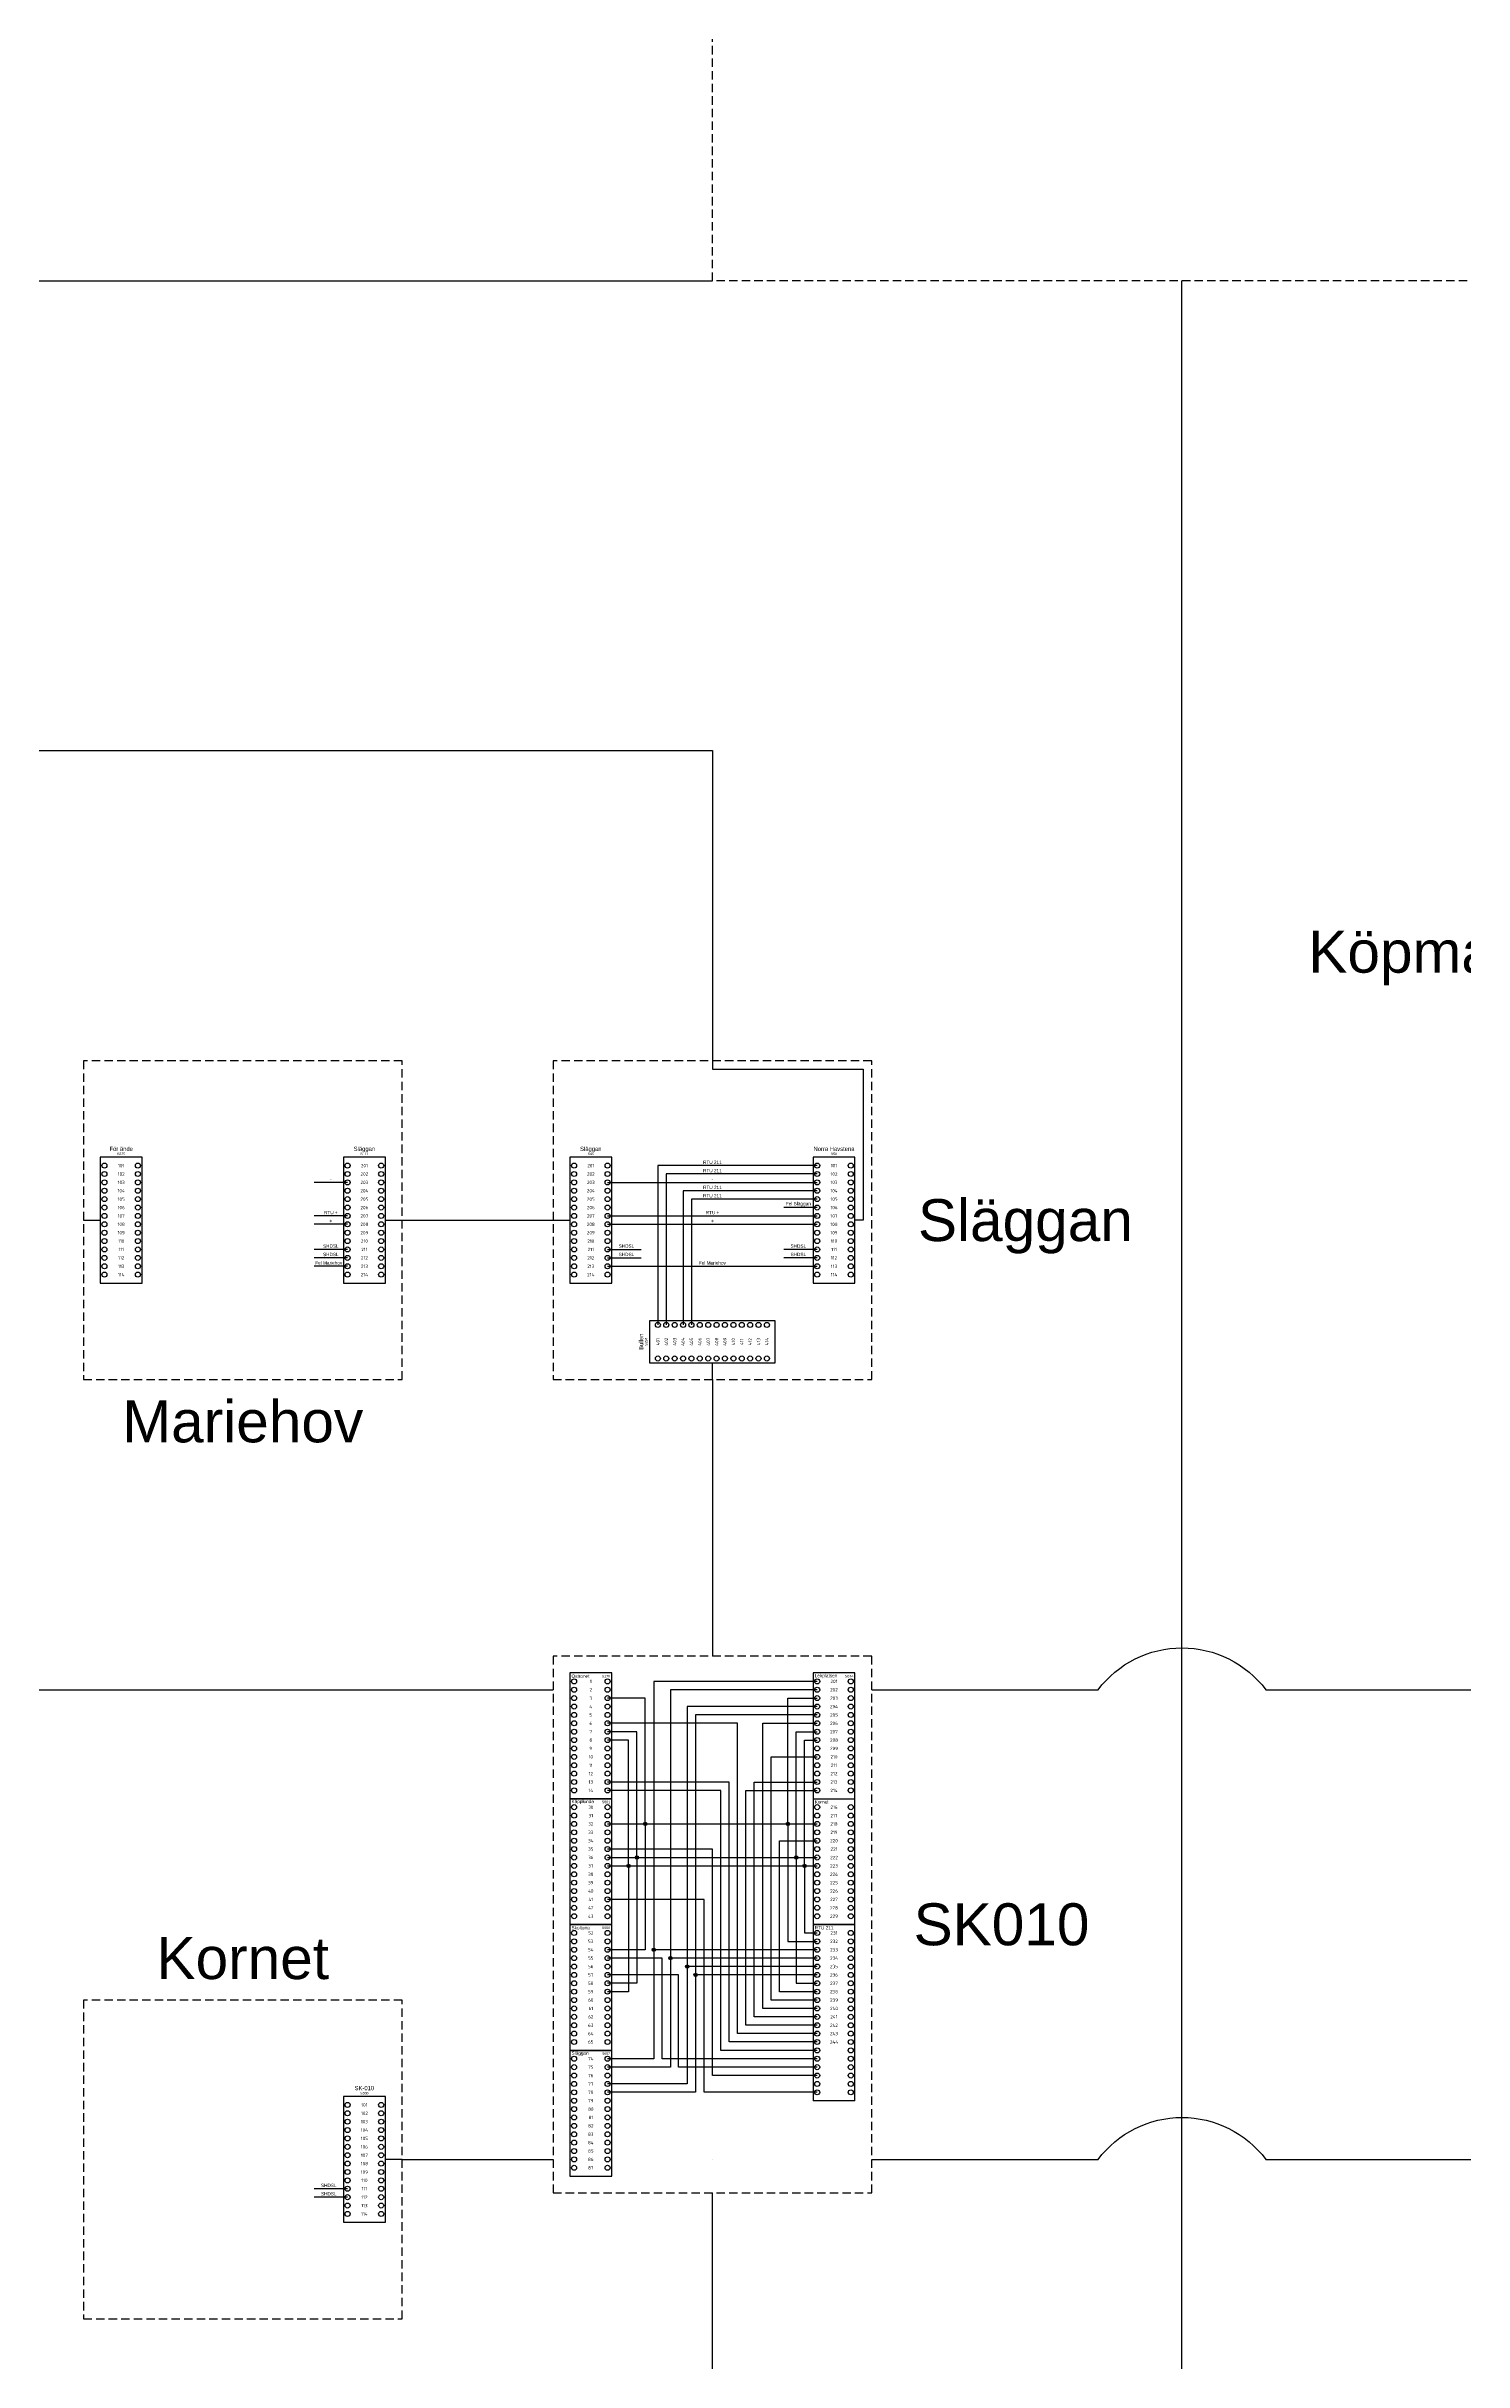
# Model space of a CAD drawing. Header units: millimetres. Extents: x -2095 to 4, y -833 to 1125.
# Drawn here: x -1645.2 to -1476.1, y 177.9 to 454 of the extents above; entities that cross this region are included whole.
import ezdxf
from ezdxf.enums import TextEntityAlignment as Align

# ---------------------------------------------------------------- set-up
doc = ezdxf.new("R2010")
doc.units = ezdxf.units.MM
doc.header["$MEASUREMENT"] = 0
doc.linetypes.add('DASHEDX2', pattern=[1.5, 1, -0.5])
for name, color, linetype in [('FEL', 1, 'Continuous'), ('Infotext', 7, 'Continuous'), ('Linje', 7, 'Continuous'), ('MINUS', 7, 'Continuous'), ('Plint', 7, 'Continuous'), ('PLUS', 7, 'Continuous'), ('RTU+', 7, 'Continuous'), ('RTU211', 5, 'Continuous'), ('SENEA', 3, 'Continuous'), ('Station', 7, 'DASHEDX2')]:
    doc.layers.add(name, color=color, linetype=linetype)
doc.styles.add('plintnummer', font='iso.shx')
doc.styles.get("Standard").update_dxf_attribs({"font": 'arial.ttf'})

# ---------------------------------------------------------------- blocks, each defined once
blk = doc.blocks.new('fstn')
blk.add_lwpolyline([(0, 168), (168, 168), (168, 0), (0, 0)], close=True)
blk.add_attdef('FÖRDELNINGSSTATION', text='', height=20).set_placement((84, 84), align=Align.MIDDLE_CENTER)
blk = doc.blocks.new('stn4')
blk.add_lwpolyline([(-19, -19), (19, -19), (19, 19), (-19, 19)], close=True)
blk.add_attdef('STATIONSNAMN', text='', height=5).set_placement((0, -24), align=Align.MIDDLE_CENTER)
blk = doc.blocks.new('bygel')
h = blk.add_hatch(color=256)
h.dxf.hatch_style = 1
h.paths.add_polyline_path([(0.2, 0, 1), (-0.2, 0, 1)])
blk.add_circle((0, 0), 0.2)
blk = doc.blocks.new('*U5')
for p, q in [((5, 15), (0, 15)), ((0, 15), (0, 0)), ((5, 0), (5, 15)), ((0, 0), (5, 0))]:
    blk.add_line(p, q)
for centre in [(0.5, 14), (4.5, 14), (0.5, 13), (0.5, 12), (0.5, 11), (4.5, 13), (4.5, 12), (4.5, 11), (0.5, 10), (0.5, 9), (0.5, 8), (4.5, 10), (4.5, 9), (4.5, 8), (0.5, 7), (0.5, 6), (4.5, 7), (4.5, 6), (0.5, 5), (0.5, 4), (0.5, 3), (4.5, 5), (4.5, 4), (4.5, 3), (0.5, 2), (0.5, 1), (4.5, 2), (4.5, 1)]:
    blk.add_circle(centre, 0.3)
at = {"lineweight": 5, "char_height": 0.4, "attachment_point": 5, "style": 'plintnummer'}
for s, insert in [('201', (2.5, 14)), ('204', (2.5, 11)), ('203', (2.5, 12)), ('202', (2.5, 13)), ('205', (2.5, 10)), ('206', (2.5, 9)), ('208', (2.5, 7)), ('207', (2.5, 8)), ('209', (2.5, 6)), ('210', (2.5, 5)), ('212', (2.5, 3)), ('211', (2.5, 4)), ('214', (2.5, 1)), ('213', (2.5, 2))]:
    blk.add_mtext_dynamic_manual_height_columns(s, width=1.4076, gutter_width=1, heights=[0], dxfattribs=dict(at, insert=insert))
for tag, height, p in [('KABELNUMMER', 0.3, (2.5, 15.4)), ('TILL', 0.5, (2.5, 16))]:
    blk.add_attdef(tag, text='', height=height).set_placement(p, align=Align.MIDDLE_CENTER)
blk = doc.blocks.new('*U4')
for p, q in [((5, 15), (0, 15)), ((0, 15), (0, 0)), ((5, 0), (5, 15)), ((0, 0), (5, 0))]:
    blk.add_line(p, q)
for centre in [(0.5, 14), (4.5, 14), (0.5, 13), (0.5, 12), (0.5, 11), (4.5, 13), (4.5, 12), (4.5, 11), (0.5, 10), (0.5, 9), (0.5, 8), (4.5, 10), (4.5, 9), (4.5, 8), (0.5, 7), (0.5, 6), (4.5, 7), (4.5, 6), (0.5, 5), (0.5, 4), (0.5, 3), (4.5, 5), (4.5, 4), (4.5, 3), (0.5, 2), (0.5, 1), (4.5, 2), (4.5, 1)]:
    blk.add_circle(centre, 0.3)
at = {"lineweight": 5, "char_height": 0.4, "attachment_point": 5, "style": 'plintnummer'}
for s, insert in [('101', (2.5, 14)), ('104', (2.5, 11)), ('103', (2.5, 12)), ('102', (2.5, 13)), ('105', (2.5, 10)), ('106', (2.5, 9)), ('108', (2.5, 7)), ('107', (2.5, 8)), ('109', (2.5, 6)), ('110', (2.5, 5)), ('112', (2.5, 3)), ('111', (2.5, 4)), ('114', (2.5, 1)), ('113', (2.5, 2))]:
    blk.add_mtext_dynamic_manual_height_columns(s, width=1.4076, gutter_width=1, heights=[0], dxfattribs=dict(at, insert=insert))
for tag, height, p in [('KABELNUMMER', 0.3, (2.5, 15.4)), ('TILL', 0.5, (2.5, 16))]:
    blk.add_attdef(tag, text='', height=height).set_placement(p, align=Align.MIDDLE_CENTER)
blk = doc.blocks.new('*U9')
for p, q in [((5, 15), (0, 15)), ((0, 15), (0, 0)), ((5, 0), (5, 15)), ((0, 0), (5, 0))]:
    blk.add_line(p, q)
for centre in [(0.5, 14), (4.5, 14), (0.5, 13), (0.5, 12), (0.5, 11), (4.5, 13), (4.5, 12), (4.5, 11), (0.5, 10), (0.5, 9), (0.5, 8), (4.5, 10), (4.5, 9), (4.5, 8), (0.5, 7), (0.5, 6), (4.5, 7), (4.5, 6), (0.5, 5), (0.5, 4), (0.5, 3), (4.5, 5), (4.5, 4), (4.5, 3), (0.5, 2), (0.5, 1), (4.5, 2), (4.5, 1)]:
    blk.add_circle(centre, 0.3)
at = {"lineweight": 5, "char_height": 0.4, "attachment_point": 5, "style": 'plintnummer'}
for s, insert in [('401', (2.5, 14)), ('404', (2.5, 11)), ('402', (2.5, 13)), ('403', (2.5, 12)), ('405', (2.5, 10)), ('406', (2.5, 9)), ('408', (2.5, 7)), ('407', (2.5, 8)), ('409', (2.5, 6)), ('410', (2.5, 5)), ('412', (2.5, 3)), ('411', (2.5, 4)), ('413', (2.5, 2)), ('414', (2.5, 1))]:
    blk.add_mtext_dynamic_manual_height_columns(s, width=1.4076, gutter_width=1, heights=[0], dxfattribs=dict(at, insert=insert))
for tag, height, p in [('KABELNUMMER', 0.3, (2.5, 15.4)), ('TILL', 0.5, (2.5, 16))]:
    blk.add_attdef(tag, text='', height=height).set_placement(p, align=Align.MIDDLE_CENTER)
blk = doc.blocks.new('plint')
for p, q in [((5, 15), (0, 15)), ((0, 15), (0, 0)), ((5, 0), (5, 15)), ((0, 0), (5, 0))]:
    blk.add_line(p, q)
for centre in [(0.5, 14), (4.5, 14), (0.5, 13), (0.5, 12), (0.5, 11), (4.5, 13), (4.5, 12), (4.5, 11), (0.5, 10), (0.5, 9), (0.5, 8), (4.5, 10), (4.5, 9), (4.5, 8), (0.5, 7), (0.5, 6), (4.5, 7), (4.5, 6), (0.5, 5), (0.5, 4), (0.5, 3), (4.5, 5), (4.5, 4), (4.5, 3), (0.5, 2), (0.5, 1), (4.5, 2), (4.5, 1)]:
    blk.add_circle(centre, 0.3)
at = {"lineweight": 5, "char_height": 0.4, "attachment_point": 5, "style": 'plintnummer'}
for s, insert in [('101', (2.5, 14)), ('104', (2.5, 11)), ('103', (2.5, 12)), ('102', (2.5, 13)), ('105', (2.5, 10)), ('106', (2.5, 9)), ('108', (2.5, 7)), ('107', (2.5, 8)), ('109', (2.5, 6)), ('110', (2.5, 5)), ('112', (2.5, 3)), ('111', (2.5, 4)), ('114', (2.5, 1)), ('113', (2.5, 2))]:
    blk.add_mtext_dynamic_manual_height_columns(s, width=1.4076, gutter_width=1, heights=[0], dxfattribs=dict(at, insert=insert))
for tag, height, p in [('KABELNUMMER', 0.3, (2.5, 15.4)), ('TILL', 0.5, (2.5, 16))]:
    blk.add_attdef(tag, text='', height=height).set_placement(p, align=Align.MIDDLE_CENTER)

msp = doc.modelspace()

# ---------------------------------------------------------------- linework, layer by layer
for p, q in [((-1577.74, 259.99), (-1582.74, 259.99)), ((-1582.74, 259.99), (-1582.74, 244.99)), ((-1577.74, 244.99), (-1577.74, 259.99)), ((-1548.74, 259.99), (-1553.74, 259.99)), ((-1553.74, 259.99), (-1553.74, 244.99)), ((-1548.74, 244.99), (-1548.74, 259.99)), ((-1548.74, 244.99), (-1548.74, 259.99)), ((-1582.74, 244.99), (-1577.74, 244.99)), ((-1577.74, 244.99), (-1582.74, 244.99)), ((-1582.74, 244.99), (-1582.74, 229.99)), ((-1577.74, 229.99), (-1577.74, 244.99)), ((-1553.74, 244.99), (-1548.74, 244.99)), ((-1553.74, 244.99), (-1553.74, 229.99)), ((-1548.74, 229.99), (-1548.74, 244.99)), ((-1582.74, 229.99), (-1577.74, 229.99)), ((-1577.74, 229.99), (-1582.74, 229.99)), ((-1582.74, 229.99), (-1582.74, 214.99)), ((-1577.74, 214.99), (-1577.74, 229.99)), ((-1553.74, 229.99), (-1548.74, 229.99)), ((-1548.74, 229.99), (-1553.74, 229.99)), ((-1553.74, 229.99), (-1553.74, 208.99)), ((-1548.74, 208.99), (-1548.74, 229.99)), ((-1582.74, 214.99), (-1577.74, 214.99)), ((-1577.74, 214.99), (-1582.74, 214.99)), ((-1582.74, 214.99), (-1582.74, 199.99)), ((-1577.74, 199.99), (-1577.74, 214.99)), ((-1548.74, 208.99), (-1553.74, 208.99)), ((-1582.74, 199.99), (-1577.74, 199.99))]:
    msp.add_line(p, q)
for centre in [(-1582.24, 258.99), (-1582.24, 257.99), (-1582.24, 256.99), (-1578.24, 258.99), (-1578.24, 257.99), (-1578.24, 256.99), (-1553.24, 258.99), (-1553.24, 257.99), (-1553.24, 256.99), (-1549.24, 258.99), (-1549.24, 257.99), (-1549.24, 256.99), (-1582.24, 255.99), (-1582.24, 254.99), (-1582.24, 253.99), (-1578.24, 255.99), (-1578.24, 254.99), (-1578.24, 253.99), (-1553.24, 255.99), (-1553.24, 254.99), (-1553.24, 253.99), (-1549.24, 255.99), (-1549.24, 254.99), (-1549.24, 253.99), (-1582.24, 252.99), (-1582.24, 251.99), (-1582.24, 250.99), (-1578.24, 252.99), (-1578.24, 251.99), (-1578.24, 250.99), (-1553.24, 252.99), (-1553.24, 251.99), (-1553.24, 250.99), (-1549.24, 252.99), (-1549.24, 251.99), (-1549.24, 250.99), (-1582.24, 249.99), (-1582.24, 248.99), (-1578.24, 249.99), (-1578.24, 248.99), (-1553.24, 249.99), (-1553.24, 248.99), (-1549.24, 249.99), (-1549.24, 248.99), (-1582.24, 247.99), (-1582.24, 246.99), (-1582.24, 245.99), (-1578.24, 247.99), (-1578.24, 246.99), (-1578.24, 245.99), (-1553.24, 247.99), (-1553.24, 246.99), (-1553.24, 245.99), (-1549.24, 247.99), (-1549.24, 246.99), (-1549.24, 245.99), (-1582.24, 243.99), (-1582.24, 242.99), (-1578.24, 243.99), (-1578.24, 242.99), (-1553.24, 243.99), (-1553.24, 242.99), (-1549.24, 243.99), (-1549.24, 242.99), (-1582.24, 241.99), (-1582.24, 240.99), (-1582.24, 239.99), (-1578.24, 241.99), (-1578.24, 240.99), (-1578.24, 239.99), (-1553.24, 241.99), (-1553.24, 240.99), (-1553.24, 239.99), (-1549.24, 241.99), (-1549.24, 240.99), (-1549.24, 239.99), (-1582.24, 238.99), (-1582.24, 237.99), (-1578.24, 238.99), (-1578.24, 237.99), (-1553.24, 238.99), (-1553.24, 237.99), (-1549.24, 238.99), (-1549.24, 237.99), (-1582.24, 236.99), (-1582.24, 235.99), (-1582.24, 234.99), (-1578.24, 236.99), (-1578.24, 235.99), (-1578.24, 234.99), (-1553.24, 236.99), (-1553.24, 235.99), (-1553.24, 234.99), (-1549.24, 236.99), (-1549.24, 235.99), (-1549.24, 234.99), (-1582.24, 233.99), (-1582.24, 232.99), (-1582.24, 231.99), (-1578.24, 233.99), (-1578.24, 232.99), (-1578.24, 231.99), (-1553.24, 233.99), (-1553.24, 232.99), (-1553.24, 231.99), (-1549.24, 233.99), (-1549.24, 232.99), (-1549.24, 231.99), (-1582.24, 230.99), (-1582.24, 228.99), (-1578.24, 230.99), (-1578.24, 228.99), (-1553.24, 230.99), (-1553.24, 228.99), (-1549.24, 230.99), (-1549.24, 228.99), (-1582.24, 227.99), (-1582.24, 226.99), (-1578.24, 227.99), (-1578.24, 226.99), (-1553.24, 227.99), (-1553.24, 226.99), (-1549.24, 227.99), (-1549.24, 226.99), (-1582.24, 225.99), (-1582.24, 224.99), (-1582.24, 223.99), (-1578.24, 225.99), (-1578.24, 224.99), (-1578.24, 223.99), (-1553.24, 225.99), (-1553.24, 224.99), (-1553.24, 223.99), (-1549.24, 225.99), (-1549.24, 224.99), (-1549.24, 223.99), (-1582.24, 222.99), (-1582.24, 221.99), (-1582.24, 220.99), (-1578.24, 222.99), (-1578.24, 221.99), (-1578.24, 220.99), (-1553.24, 222.99), (-1553.24, 221.99), (-1553.24, 220.99), (-1549.24, 222.99), (-1549.24, 221.99), (-1549.24, 220.99), (-1582.24, 219.99), (-1582.24, 218.99), (-1582.24, 217.99), (-1578.24, 219.99), (-1578.24, 218.99), (-1578.24, 217.99), (-1553.24, 219.99), (-1553.24, 218.99), (-1553.24, 217.99), (-1549.24, 219.99), (-1549.24, 218.99), (-1549.24, 217.99), (-1582.24, 216.99), (-1582.24, 215.99), (-1578.24, 216.99), (-1578.24, 215.99), (-1553.24, 216.99), (-1553.24, 215.99), (-1549.24, 216.99), (-1549.24, 215.99), (-1582.24, 213.99), (-1582.24, 212.99), (-1578.24, 213.99), (-1578.24, 212.99), (-1553.24, 214.99), (-1553.24, 213.99), (-1553.24, 212.99), (-1549.24, 214.99), (-1549.24, 213.99), (-1549.24, 212.99), (-1582.24, 211.99), (-1582.24, 210.99), (-1582.24, 209.99), (-1578.24, 211.99), (-1578.24, 210.99), (-1578.24, 209.99), (-1553.24, 211.99), (-1553.24, 210.99), (-1553.24, 209.99), (-1549.24, 211.99), (-1549.24, 210.99), (-1549.24, 209.99), (-1582.24, 208.99), (-1582.24, 207.99), (-1582.24, 206.99), (-1578.24, 208.99), (-1578.24, 207.99), (-1578.24, 206.99), (-1582.24, 205.99), (-1582.24, 204.99), (-1578.24, 205.99), (-1578.24, 204.99), (-1582.24, 203.99), (-1582.24, 202.99), (-1582.24, 201.99), (-1578.24, 203.99), (-1578.24, 202.99), (-1578.24, 201.99), (-1582.24, 200.99), (-1578.24, 200.99)]:
    msp.add_circle(centre, 0.3)
at = {"layer": 'FEL'}
for points in [[(-1553.24, 315.49), (-1557.24, 315.49)], [(-1609.24, 308.49), (-1613.24, 308.49)], [(-1578.24, 308.49), (-1560.24, 308.49), (-1553.24, 308.49)], [(-1553.24, 216.99), (-1562.74, 216.99), (-1562.74, 253.99), (-1562.74, 253.99), (-1578.24, 253.99)], [(-1553.24, 219.99), (-1559.74, 219.99), (-1559.74, 253.99), (-1553.24, 253.99)], [(-1553.24, 220.99), (-1558.74, 220.99), (-1558.74, 249.99), (-1553.24, 249.99)], [(-1553.24, 215.99), (-1563.74, 215.99), (-1563.74, 246.99), (-1563.74, 246.99), (-1578.24, 246.99)], [(-1553.24, 214.99), (-1564.74, 214.99), (-1564.74, 245.99), (-1578.24, 245.99)], [(-1553.24, 217.99), (-1561.74, 217.99), (-1561.74, 245.99), (-1553.24, 245.99)], [(-1553.24, 218.99), (-1560.74, 218.99), (-1560.74, 246.99), (-1553.24, 246.99)], [(-1553.24, 211.99), (-1564.74, 211.99), (-1565.74, 211.99), (-1565.74, 238.99), (-1578.24, 238.99)], [(-1553.24, 221.99), (-1557.74, 221.99), (-1557.74, 239.99), (-1553.24, 239.99)], [(-1553.24, 209.99), (-1566.74, 209.99), (-1566.74, 232.99), (-1578.24, 232.99)], [(-1553.24, 213.99), (-1571.74, 213.99), (-1571.74, 225.99), (-1578.24, 225.99)], [(-1553.24, 212.99), (-1569.78, 212.99), (-1569.78, 223.99), (-1578.24, 223.99)]]:
    msp.add_lwpolyline(points, dxfattribs=at)
at = {"layer": 'Linje'}
for points in [[(-1658.74, 425.99), (-1565.74, 425.99)], [(-1509.74, 164.99), (-1509.74, 425.99)], [(-1658.74, 369.99), (-1565.74, 369.99), (-1565.74, 332.99)], [(-1565.74, 332.99), (-1565.74, 331.99), (-1547.74, 331.99), (-1547.74, 313.99), (-1548.74, 313.99)], [(-1640.74, 313.99), (-1638.74, 313.99)], [(-1604.74, 313.99), (-1602.74, 313.99)], [(-1602.74, 313.99), (-1584.74, 313.99)], [(-1584.74, 313.99), (-1582.74, 313.99)], [(-1565.74, 294.99), (-1565.74, 296.99)], [(-1565.74, 294.99), (-1565.74, 261.99)], [(-1714.74, 257.99), (-1621.74, 257.99), (-1584.74, 257.99)], [(-1602.74, 201.99), (-1604.74, 201.99)], [(-1602.74, 201.99), (-1602.74, 201.99), (-1584.74, 201.99)], [(-1528.74, 145.99), (-1565.74, 145.99), (-1565.74, 197.99)]]:
    msp.add_lwpolyline(points, dxfattribs=at)
for points in [[(-1565.74, 369.99), (-1565.74, 369.99)], [(-1565.74, 201.99), (-1565.74, 201.99)]]:
    msp.add_lwpolyline(points, close=True, dxfattribs=at)
for points in [[(-1546.74, 257.99), (-1519.74, 257.99, -0.5), (-1499.74, 257.99), (-1304.74, 257.99)], [(-1546.74, 201.99), (-1519.74, 201.99, -0.5), (-1499.74, 201.99), (-1341.74, 201.99), (-1341.74, 201.99), (-1341.74, 164.99)]]:
    msp.add_lwpolyline(points, format="xyb", dxfattribs=at)
at = {"layer": 'MINUS'}
for points in [[(-1609.24, 318.49), (-1613.24, 318.49)], [(-1578.24, 318.49), (-1570.24, 318.49), (-1553.24, 318.49)], [(-1573.74, 241.99), (-1573.74, 256.99), (-1578.24, 256.99)], [(-1556.74, 241.99), (-1556.74, 256.99), (-1553.24, 256.99)], [(-1578.24, 241.99), (-1553.24, 241.99)], [(-1573.74, 241.99), (-1573.74, 226.99), (-1578.24, 226.99)], [(-1556.74, 241.99), (-1556.74, 227.99), (-1553.24, 227.99)]]:
    msp.add_lwpolyline(points, dxfattribs=at)
at = {"layer": 'PLUS'}
for points in [[(-1609.24, 313.49), (-1613.24, 313.49)], [(-1578.24, 313.49), (-1565.24, 313.49), (-1553.24, 313.49)], [(-1575.74, 236.99), (-1575.74, 251.99), (-1578.24, 251.99)], [(-1554.74, 236.99), (-1554.74, 251.99), (-1553.24, 251.99)], [(-1578.24, 236.99), (-1553.24, 236.99)], [(-1575.74, 236.99), (-1575.74, 221.99), (-1578.24, 221.99)], [(-1554.74, 236.99), (-1554.74, 228.99), (-1553.24, 228.99)]]:
    msp.add_lwpolyline(points, dxfattribs=at)
at = {"layer": 'RTU+'}
for points in [[(-1609.24, 314.49), (-1613.24, 314.49)], [(-1578.24, 314.49), (-1566.24, 314.49), (-1553.24, 314.49)], [(-1574.74, 237.99), (-1574.74, 252.99), (-1578.24, 252.99)], [(-1555.74, 237.99), (-1555.74, 252.99), (-1553.24, 252.99)], [(-1578.24, 237.99), (-1553.24, 237.99)], [(-1574.74, 237.99), (-1574.74, 222.99), (-1578.24, 222.99)], [(-1555.74, 237.99), (-1555.74, 222.99), (-1553.24, 222.99)]]:
    msp.add_lwpolyline(points, dxfattribs=at)
at = {"layer": 'RTU211'}
for points in [[(-1553.24, 320.49), (-1572.24, 320.49), (-1572.24, 301.49)], [(-1553.24, 319.49), (-1571.24, 319.49), (-1571.24, 301.49)], [(-1553.24, 317.49), (-1569.24, 317.49), (-1569.24, 301.49)], [(-1553.24, 316.49), (-1568.24, 316.49), (-1568.24, 301.49)], [(-1553.24, 258.99), (-1572.74, 258.99), (-1572.74, 226.99)], [(-1553.24, 257.99), (-1570.74, 257.99), (-1570.74, 225.99)], [(-1553.24, 255.99), (-1568.74, 255.99), (-1568.74, 224.99)], [(-1553.24, 254.99), (-1567.74, 254.99), (-1567.74, 223.99)], [(-1553.24, 226.99), (-1572.74, 226.99), (-1572.74, 213.99), (-1578.24, 213.99)], [(-1553.24, 225.99), (-1570.74, 225.99), (-1570.74, 212.99), (-1578.24, 212.99)], [(-1553.24, 224.99), (-1568.74, 224.99), (-1568.74, 210.99), (-1578.24, 210.99)], [(-1553.24, 223.99), (-1567.74, 223.99), (-1567.74, 209.99), (-1578.24, 209.99)]]:
    msp.add_lwpolyline(points, dxfattribs=at)
at = {"layer": 'SENEA'}
for points in [[(-1609.24, 310.49), (-1613.24, 310.49)], [(-1609.24, 309.49), (-1613.24, 309.49)], [(-1578.24, 310.49), (-1574.24, 310.49)], [(-1578.24, 309.49), (-1574.24, 309.49)], [(-1553.24, 310.49), (-1557.24, 310.49)], [(-1553.24, 309.49), (-1557.24, 309.49)], [(-1609.24, 198.49), (-1613.24, 198.49)], [(-1609.24, 197.49), (-1613.24, 197.49)]]:
    msp.add_lwpolyline(points, dxfattribs=at)
at = {"layer": 'Station'}
msp.add_lwpolyline([(-1584.74, 197.99), (-1546.74, 197.99), (-1546.74, 261.99), (-1584.74, 261.99)], close=True, dxfattribs=at)

# ---------------------------------------------------------------- block references
at = {"layer": 'Linje'}
msp.add_blockref('plint', (-1609.74, 194.49), dxfattribs=at).add_auto_attribs({'TILL': 'SK-010', 'KABELNUMMER': 'S555'})
at = {"layer": 'MINUS'}
for p in [(-1573.74, 241.99), (-1556.74, 241.99)]:
    msp.add_blockref('bygel', p, dxfattribs=at)
at = {"layer": 'Plint'}
for name, p, values in [('*U4', (-1638.74, 306.49), {'TILL': 'För ände', 'KABELNUMMER': 'S375'}), ('*U5', (-1609.74, 306.49), {'TILL': 'Släggan', 'KABELNUMMER': 'S111'}), ('*U5', (-1582.74, 306.49), {'TILL': 'Släggan', 'KABELNUMMER': 'S46'}), ('*U4', (-1553.74, 306.49), {'TILL': 'Norra Havstena', 'KABELNUMMER': 'S58'})]:
    msp.add_blockref(name, p, dxfattribs=at).add_auto_attribs(values)
at = {"layer": 'Plint', "rotation": 90.00000000000001}
msp.add_blockref('*U9', (-1558.24, 296.99), dxfattribs=at).add_auto_attribs({'TILL': 'Bullen', 'KABELNUMMER': 'S294'})
at = {"layer": 'PLUS'}
for p in [(-1575.74, 236.99), (-1554.74, 236.99)]:
    msp.add_blockref('bygel', p, dxfattribs=at)
at = {"layer": 'RTU+'}
for p in [(-1574.74, 237.99), (-1555.74, 237.99)]:
    msp.add_blockref('bygel', p, dxfattribs=at)
at = {"layer": 'RTU211'}
for p in [(-1572.74, 226.99), (-1570.74, 225.99), (-1568.74, 224.99), (-1567.74, 223.99)]:
    msp.add_blockref('bygel', p, dxfattribs=at)
at = {"layer": 'Station'}
for name, p, values in [('fstn', (-1565.74, 425.99), {'FÖRDELNINGSSTATION': 'NF'}), ('stn4', (-1621.74, 313.99), {'STATIONSNAMN': 'Mariehov'})]:
    msp.add_blockref(name, p, dxfattribs=at).add_auto_attribs(values)
ref = msp.add_blockref('stn4', (-1453.74, 369.99), dxfattribs=at)
ref.add_attrib('STATIONSNAMN', 'Köpmannen', dxfattribs={"layer": '0', "height": 5}).set_placement((-1475.84, 345.99), align=Align.MIDDLE_CENTER)
ref = msp.add_blockref('stn4', (-1565.74, 313.99), dxfattribs=at)
ref.add_attrib('STATIONSNAMN', 'Släggan', dxfattribs={"layer": '0', "height": 5}).set_placement((-1528.41, 313.99), align=Align.MIDDLE_CENTER)
ref = msp.add_blockref('stn4', (-1621.74, 201.99), dxfattribs=at)
ref.add_attrib('STATIONSNAMN', 'Kornet', dxfattribs={"layer": '0', "height": 5}).set_placement((-1621.74, 225.99), align=Align.MIDDLE_CENTER)

# ---------------------------------------------------------------- texts
at = {"lineweight": 5, "char_height": 0.4, "attachment_point": 5, "style": 'plintnummer'}
for s, insert in [('2', (-1580.24, 257.99)), ('3', (-1580.24, 256.99)), ('1', (-1580.24, 258.99)), ('203', (-1551.24, 256.99)), ('202', (-1551.24, 257.99)), ('201', (-1551.24, 258.99)), ('4', (-1580.24, 255.99)), ('5', (-1580.24, 254.99)), ('6', (-1580.24, 253.99)), ('204', (-1551.24, 255.99)), ('205', (-1551.24, 254.99)), ('206', (-1551.24, 253.99)), ('7', (-1580.24, 252.99)), ('8', (-1580.24, 251.99)), ('207', (-1551.24, 252.99)), ('208', (-1551.24, 251.99)), ('10', (-1580.24, 249.99)), ('11', (-1580.24, 248.99)), ('9', (-1580.24, 250.99)), ('209', (-1551.24, 250.99)), ('210', (-1551.24, 249.99)), ('211', (-1551.24, 248.99)), ('14', (-1580.24, 245.99)), ('12', (-1580.24, 247.99)), ('13', (-1580.24, 246.99)), ('214', (-1551.24, 245.99)), ('212', (-1551.24, 247.99)), ('213', (-1551.24, 246.99)), ('30', (-1580.24, 243.99)), ('31', (-1580.24, 242.99)), ('216', (-1551.24, 243.99)), ('217', (-1551.24, 242.99)), ('33', (-1580.24, 240.99)), ('32', (-1580.24, 241.99)), ('218', (-1551.24, 241.99)), ('219', (-1551.24, 240.99)), ('34', (-1580.24, 239.99)), ('35', (-1580.24, 238.99)), ('36', (-1580.24, 237.99)), ('220', (-1551.24, 239.99)), ('222', (-1551.24, 237.99)), ('221', (-1551.24, 238.99)), ('38', (-1580.24, 235.99)), ('37', (-1580.24, 236.99)), ('39', (-1580.24, 234.99)), ('223', (-1551.24, 236.99)), ('224', (-1551.24, 235.99)), ('225', (-1551.24, 234.99)), ('40', (-1580.24, 233.99)), ('42', (-1580.24, 231.99)), ('41', (-1580.24, 232.99)), ('226', (-1551.24, 233.99)), ('228', (-1551.24, 231.99)), ('227', (-1551.24, 232.99)), ('43', (-1580.24, 230.99)), ('52', (-1580.24, 228.99)), ('229', (-1551.24, 230.99)), ('231', (-1551.24, 228.99)), ('54', (-1580.24, 226.99)), ('53', (-1580.24, 227.99)), ('232', (-1551.24, 227.99)), ('233', (-1551.24, 226.99)), ('55', (-1580.24, 225.99)), ('56', (-1580.24, 224.99)), ('57', (-1580.24, 223.99)), ('234', (-1551.24, 225.99)), ('235', (-1551.24, 224.99)), ('236', (-1551.24, 223.99)), ('58', (-1580.24, 222.99)), ('59', (-1580.24, 221.99)), ('60', (-1580.24, 220.99)), ('238', (-1551.24, 221.99)), ('237', (-1551.24, 222.99)), ('239', (-1551.24, 220.99)), ('62', (-1580.24, 218.99)), ('63', (-1580.24, 217.99)), ('61', (-1580.24, 219.99)), ('240', (-1551.24, 219.99)), ('242', (-1551.24, 217.99)), ('241', (-1551.24, 218.99)), ('64', (-1580.24, 216.99)), ('65', (-1580.24, 215.99)), ('244', (-1551.24, 215.99)), ('243', (-1551.24, 216.99)), ('74', (-1580.24, 213.99)), ('75', (-1580.24, 212.99)), ('76', (-1580.24, 211.99)), ('77', (-1580.24, 210.99)), ('78', (-1580.24, 209.99)), ('79', (-1580.24, 208.99)), ('80', (-1580.24, 207.99)), ('81', (-1580.24, 206.99)), ('82', (-1580.24, 205.99)), ('83', (-1580.24, 204.99)), ('84', (-1580.24, 203.99)), ('85', (-1580.24, 202.99)), ('86', (-1580.24, 201.99)), ('87', (-1580.24, 200.99))]:
    msp.add_mtext_dynamic_manual_height_columns(s, width=1.4076, gutter_width=1, heights=[0], dxfattribs=dict(at, insert=insert))
at = {"layer": 'Infotext', "char_height": 0.4, "attachment_point": 5}
for s, insert in [('RTU 211', (-1565.74, 320.89)), ('-', (-1611.24, 318.89)), ('RTU 211', (-1565.74, 319.89)), ('RTU 211', (-1565.74, 317.89)), ('-', (-1565.74, 318.89)), ('RTU +', (-1611.24, 314.89)), ('RTU 211', (-1565.74, 316.89)), ('RTU +', (-1565.74, 314.89)), ('Fel Släggan', (-1555.49, 315.89)), ('+', (-1611.24, 313.89)), ('+', (-1565.74, 313.89)), ('SHDSL', (-1611.24, 310.89)), ('SHDSL', (-1611.24, 309.89)), ('SHDSL', (-1575.99, 310.89)), ('SHDSL', (-1575.99, 309.89)), ('SHDSL', (-1555.49, 310.89)), ('SHDSL', (-1555.49, 309.89)), ('Fel Mariehov', (-1611.49, 308.89)), ('Fel Mariehov', (-1565.74, 308.89)), ('SHDSL', (-1611.49, 198.89)), ('SHDSL', (-1611.49, 197.89))]:
    msp.add_mtext_dynamic_manual_height_columns(s, width=3.887, gutter_width=1, heights=[0], dxfattribs=dict(at, insert=insert))
at = {"layer": 'Linje'}
for s, width, insert, char_height, attachment_point in [('Ostronet', 3.4554, (-1582.54, 259.61), 0.4, 4), ('S170', 1.8467, (-1577.94, 259.61), 0.3, 6), ('Lekplatsen', 3.4554, (-1553.54, 259.61), 0.4, 4), ('S574', 1.8467, (-1548.94, 259.61), 0.3, 6), ('Käpplunda', 3.4554, (-1582.54, 244.61), 0.4, 4), ('S601', 1.8467, (-1577.94, 244.61), 0.3, 6), ('Kornet', 3.4554, (-1553.54, 244.61), 0.4, 4), ('Skoltuna', 3.4554, (-1582.54, 229.61), 0.4, 4), ('S600', 1.8467, (-1577.94, 229.61), 0.3, 6), ('RTU 211', 3.4554, (-1553.54, 229.61), 0.4, 4), ('Släggan', 3.4554, (-1582.54, 214.61), 0.4, 4), ('S602', 1.8467, (-1577.94, 214.61), 0.3, 6)]:
    msp.add_mtext_dynamic_manual_height_columns(s, width=width, gutter_width=2, heights=[0], dxfattribs=dict(at, insert=insert, char_height=char_height, attachment_point=attachment_point))
at = {"layer": 'Station', "insert": (-1531.26, 229.99), "char_height": 5, "attachment_point": 5}
msp.add_mtext_dynamic_manual_height_columns('SK010', width=41.4864, gutter_width=2, heights=[0], dxfattribs=at)

doc.saveas('drawing.dxf')
